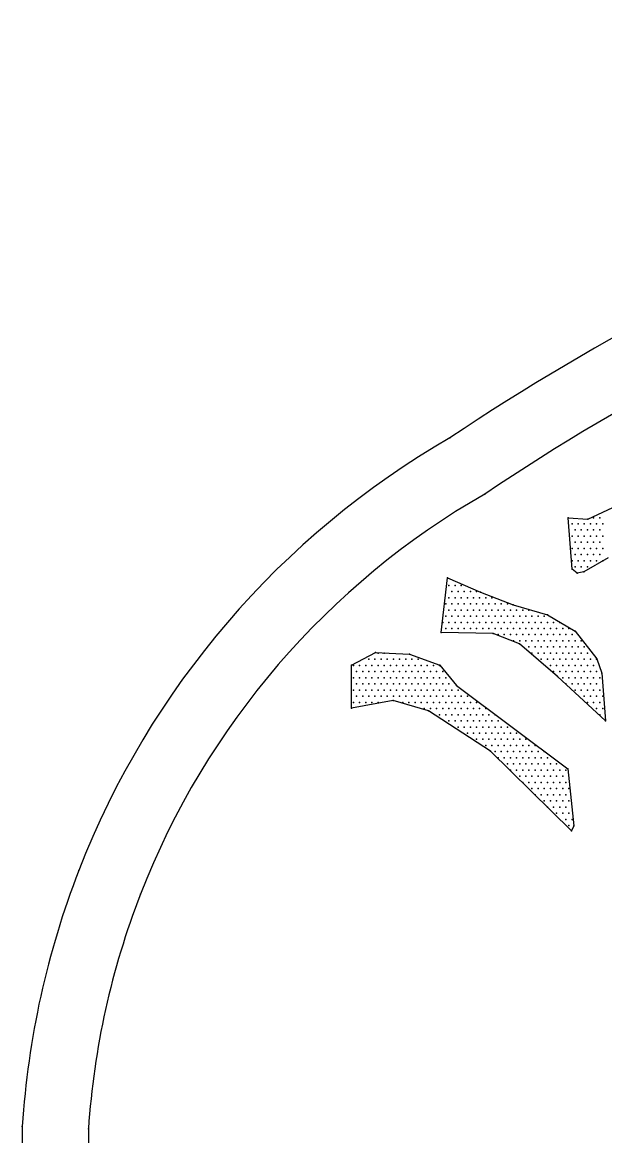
# Model space of a CAD drawing. Extents: x 180421 to 182279, y 668879 to 669787.
# Drawn here: x 180568.67 to 180578.91, y 669614.68 to 669634.25 of the extents above; entities that cross this region are included whole.
import ezdxf

# ---------------------------------------------------------------- set-up
doc = ezdxf.new("R2010")
doc.units = 0
doc.header["$LTSCALE"] = 2.5
doc.header["$MEASUREMENT"] = 0
doc.layers.get('0').update_dxf_attribs({"linetype": 'CONTINUOUS'})
doc.layers.add('KOTERET', color=1, linetype='CONTINUOUS')

# ---------------------------------------------------------------- blocks, each defined once
blk = doc.blocks.new('elipsa')
at = {"layer": 'KOTERET', "color": 1, "linetype": 'Continuous'}
for points in [[(20.368, 15.482, 0.06433), (7.627, 18.997, 0.055067), (-3.695, 19.335, 0.081051), (-17.07, 16.585, 0.05642), (-25.541, 12.204, 0.170965), (-32.054, 4.609, 0.076819), (-33.047, 0.117, 0.118306), (-31.458, -6.729, 0.129737), (-26.38, -12.498, 0.070189), (-16.442, -17.734, 0.047922), (-8.989, -19.629, 0.049022), (1.678, -20.394, 0.072792), (17.281, -17.691, 0.1248), (27.531, -12.086, 0.103709), (33.163, -4.121, 0.036886), (33.574, -2.374, 0.106536), (33.289, 2.751, 0.106243), (28.222, 10.489, 0.106919), (20.368, 15.482)], [(-8.799, -18.483, 0.049045), (1.647, -19.233, 0.072972), (16.953, -16.573, 0.125195), (26.739, -11.236, 0.103069), (32.075, -3.715, 0.035565), (32.429, -2.19, 0.105225), (32.186, 2.392, 0.105504), (27.409, 9.665, 0.107235), (19.946, 14.405, 0.064474), (7.463, 17.846, 0.055181), (-3.626, 18.179, 0.081162), (-16.653, 15.503, 0.05669), (-24.929, 11.217, 0.171614), (-30.972, 4.192, 0.076301), (-31.885, 0.075, 0.117637), (-30.418, -6.206, 0.130118), (-25.715, -11.542, 0.070334), (-16.046, -16.641, 0.047983), (-8.799, -18.483)]]:
    blk.add_lwpolyline(points, format="xyb", dxfattribs=at)
at = {"layer": 'KOTERET', "color": 2, "linetype": 'Continuous'}
for points in [[(-23.118, 10.779), (-22.327, 11.143)], [(-23.462, 10.8), (-23.118, 10.779)], [(-23.393, 9.897), (-23.462, 10.8)], [(-23.018, 10.8), (-23.018, 10.8)], [(-22.907, 10.8), (-22.907, 10.8)], [(-23.393, 10.694), (-23.393, 10.694)], [(-23.34, 10.589), (-23.34, 10.589)], [(-23.287, 10.694), (-23.287, 10.694)], [(-23.235, 10.589), (-23.235, 10.589)], [(-23.182, 10.694), (-23.182, 10.694)], [(-23.124, 10.589), (-23.124, 10.589)], [(-23.071, 10.694), (-23.071, 10.694)], [(-23.018, 10.589), (-23.018, 10.589)], [(-22.965, 10.694), (-22.965, 10.694)], [(-22.907, 10.589), (-22.907, 10.589)], [(-22.855, 10.694), (-22.855, 10.694)], [(-23.393, 10.478), (-23.393, 10.478)], [(-23.34, 10.372), (-23.34, 10.372)], [(-23.287, 10.478), (-23.287, 10.478)], [(-23.235, 10.372), (-23.235, 10.372)], [(-23.182, 10.478), (-23.182, 10.478)], [(-23.124, 10.372), (-23.124, 10.372)], [(-23.071, 10.478), (-23.071, 10.478)], [(-23.018, 10.372), (-23.018, 10.372)], [(-22.965, 10.478), (-22.965, 10.478)], [(-22.907, 10.372), (-22.907, 10.372)], [(-22.855, 10.478), (-22.855, 10.478)], [(-23.393, 10.262), (-23.393, 10.262)], [(-23.287, 10.262), (-23.287, 10.262)], [(-23.182, 10.262), (-23.182, 10.262)], [(-23.071, 10.262), (-23.071, 10.262)], [(-22.965, 10.262), (-22.965, 10.262)], [(-22.855, 10.262), (-22.855, 10.262)], [(-23.393, 10.045), (-23.393, 10.045)], [(-23.34, 10.156), (-23.34, 10.156)], [(-23.287, 10.045), (-23.287, 10.045)], [(-23.235, 10.156), (-23.235, 10.156)], [(-22.76, 10.098), (-23.187, 9.85)], [(-23.182, 10.045), (-23.182, 10.045)], [(-23.124, 10.156), (-23.124, 10.156)], [(-23.071, 10.045), (-23.071, 10.045)], [(-23.018, 10.156), (-23.018, 10.156)], [(-22.965, 10.045), (-22.965, 10.045)], [(-22.907, 10.156), (-22.907, 10.156)], [(-22.855, 10.045), (-22.855, 10.045)], [(-23.303, 9.829), (-23.393, 9.897)], [(-23.34, 9.94), (-23.34, 9.94)], [(-23.187, 9.85), (-23.303, 9.829)], [(-23.235, 9.94), (-23.235, 9.94)], [(-23.124, 9.94), (-23.124, 9.94)], [(-25.694, 8.789), (-25.583, 9.744)], [(-25.583, 9.744), (-25.003, 9.496)], [(-25.557, 9.612), (-25.557, 9.612)], [(-25.446, 9.612), (-25.446, 9.612)], [(-25.341, 9.612), (-25.341, 9.612)], [(-25.557, 9.396), (-25.557, 9.396)], [(-25.504, 9.507), (-25.504, 9.507)], [(-25.446, 9.396), (-25.446, 9.396)], [(-25.393, 9.507), (-25.393, 9.507)], [(-25.341, 9.396), (-25.341, 9.396)], [(-25.288, 9.507), (-25.288, 9.507)], [(-25.23, 9.396), (-25.23, 9.396)], [(-25.177, 9.507), (-25.177, 9.507)], [(-25.124, 9.396), (-25.124, 9.396)], [(-25.071, 9.507), (-25.071, 9.507)], [(-25.019, 9.396), (-25.019, 9.396)], [(-25.003, 9.496), (-24.427, 9.275)], [(-24.908, 9.396), (-24.908, 9.396)], [(-24.802, 9.396), (-24.802, 9.396)], [(-25.61, 9.29), (-25.61, 9.29)], [(-25.504, 9.29), (-25.504, 9.29)], [(-25.393, 9.29), (-25.393, 9.29)], [(-25.288, 9.29), (-25.288, 9.29)], [(-25.177, 9.29), (-25.177, 9.29)], [(-25.071, 9.29), (-25.071, 9.29)], [(-24.961, 9.29), (-24.961, 9.29)], [(-24.855, 9.29), (-24.855, 9.29)], [(-24.744, 9.29), (-24.744, 9.29)], [(-24.639, 9.29), (-24.639, 9.29)], [(-24.528, 9.29), (-24.528, 9.29)], [(-24.427, 9.275), (-23.826, 9.1)], [(-25.61, 9.074), (-25.61, 9.074)], [(-25.557, 9.18), (-25.557, 9.18)], [(-25.504, 9.074), (-25.504, 9.074)], [(-25.446, 9.18), (-25.446, 9.18)], [(-25.393, 9.074), (-25.393, 9.074)], [(-25.341, 9.18), (-25.341, 9.18)], [(-25.288, 9.074), (-25.288, 9.074)], [(-25.23, 9.18), (-25.23, 9.18)], [(-25.177, 9.074), (-25.177, 9.074)], [(-25.124, 9.18), (-25.124, 9.18)], [(-25.071, 9.074), (-25.071, 9.074)], [(-25.019, 9.18), (-25.019, 9.18)], [(-24.961, 9.074), (-24.961, 9.074)], [(-24.908, 9.18), (-24.908, 9.18)], [(-24.855, 9.074), (-24.855, 9.074)], [(-24.802, 9.18), (-24.802, 9.18)], [(-24.744, 9.074), (-24.744, 9.074)], [(-24.691, 9.18), (-24.691, 9.18)], [(-24.639, 9.074), (-24.639, 9.074)], [(-24.586, 9.18), (-24.586, 9.18)], [(-24.528, 9.074), (-24.528, 9.074)], [(-24.475, 9.18), (-24.475, 9.18)], [(-24.422, 9.074), (-24.422, 9.074)], [(-24.369, 9.18), (-24.369, 9.18)], [(-24.311, 9.074), (-24.311, 9.074)], [(-24.259, 9.18), (-24.259, 9.18)], [(-24.206, 9.074), (-24.206, 9.074)], [(-24.153, 9.18), (-24.153, 9.18)], [(-24.1, 9.074), (-24.1, 9.074)], [(-23.989, 9.074), (-23.989, 9.074)], [(-23.884, 9.074), (-23.884, 9.074)], [(-23.826, 9.1), (-23.34, 8.81)], [(-25.663, 8.963), (-25.663, 8.963)], [(-25.61, 8.858), (-25.61, 8.858)], [(-25.557, 8.963), (-25.557, 8.963)], [(-25.504, 8.858), (-25.504, 8.858)], [(-25.446, 8.963), (-25.446, 8.963)], [(-25.393, 8.858), (-25.393, 8.858)], [(-25.341, 8.963), (-25.341, 8.963)], [(-25.288, 8.858), (-25.288, 8.858)], [(-25.23, 8.963), (-25.23, 8.963)], [(-25.177, 8.858), (-25.177, 8.858)], [(-25.124, 8.963), (-25.124, 8.963)], [(-25.071, 8.858), (-25.071, 8.858)], [(-25.019, 8.963), (-25.019, 8.963)], [(-24.961, 8.858), (-24.961, 8.858)], [(-24.908, 8.963), (-24.908, 8.963)], [(-24.855, 8.858), (-24.855, 8.858)], [(-24.802, 8.963), (-24.802, 8.963)], [(-24.744, 8.858), (-24.744, 8.858)], [(-24.691, 8.963), (-24.691, 8.963)], [(-24.639, 8.858), (-24.639, 8.858)], [(-24.586, 8.963), (-24.586, 8.963)], [(-24.528, 8.858), (-24.528, 8.858)], [(-24.475, 8.963), (-24.475, 8.963)], [(-24.422, 8.858), (-24.422, 8.858)], [(-24.369, 8.963), (-24.369, 8.963)], [(-24.311, 8.858), (-24.311, 8.858)], [(-24.259, 8.963), (-24.259, 8.963)], [(-24.206, 8.858), (-24.206, 8.858)], [(-24.153, 8.963), (-24.153, 8.963)], [(-24.1, 8.858), (-24.1, 8.858)], [(-24.042, 8.963), (-24.042, 8.963)], [(-23.989, 8.858), (-23.989, 8.858)], [(-23.937, 8.963), (-23.937, 8.963)], [(-23.884, 8.858), (-23.884, 8.858)], [(-23.826, 8.963), (-23.826, 8.963)], [(-23.773, 8.858), (-23.773, 8.858)], [(-23.72, 8.963), (-23.72, 8.963)], [(-23.667, 8.858), (-23.667, 8.858)], [(-23.609, 8.963), (-23.609, 8.963)], [(-23.557, 8.858), (-23.557, 8.858)], [(-23.451, 8.858), (-23.451, 8.858)], [(-23.34, 8.81), (-22.96, 8.325)], [(-24.781, 8.768), (-25.694, 8.789)], [(-24.317, 8.588), (-24.781, 8.768)], [(-24.691, 8.752), (-24.691, 8.752)], [(-24.586, 8.752), (-24.586, 8.752)], [(-24.475, 8.752), (-24.475, 8.752)], [(-24.422, 8.641), (-24.422, 8.641)], [(-24.369, 8.752), (-24.369, 8.752)], [(-24.311, 8.641), (-24.311, 8.641)], [(-24.259, 8.752), (-24.259, 8.752)], [(-24.206, 8.641), (-24.206, 8.641)], [(-24.153, 8.752), (-24.153, 8.752)], [(-24.1, 8.641), (-24.1, 8.641)], [(-24.042, 8.752), (-24.042, 8.752)], [(-23.989, 8.641), (-23.989, 8.641)], [(-23.937, 8.752), (-23.937, 8.752)], [(-23.884, 8.641), (-23.884, 8.641)], [(-23.826, 8.752), (-23.826, 8.752)], [(-23.773, 8.641), (-23.773, 8.641)], [(-23.72, 8.752), (-23.72, 8.752)], [(-23.667, 8.641), (-23.667, 8.641)], [(-23.609, 8.752), (-23.609, 8.752)], [(-23.557, 8.641), (-23.557, 8.641)], [(-23.504, 8.752), (-23.504, 8.752)], [(-23.451, 8.641), (-23.451, 8.641)], [(-23.393, 8.752), (-23.393, 8.752)], [(-23.34, 8.641), (-23.34, 8.641)], [(-23.235, 8.641), (-23.235, 8.641)], [(-27.267, 8.214), (-26.845, 8.435)], [(-26.845, 8.435), (-26.248, 8.409)], [(-26.797, 8.425), (-26.797, 8.425)], [(-26.692, 8.425), (-26.692, 8.425)], [(-23.652, 8.013), (-24.317, 8.588)], [(-24.153, 8.536), (-24.153, 8.536)], [(-24.1, 8.425), (-24.1, 8.425)], [(-24.042, 8.536), (-24.042, 8.536)], [(-23.989, 8.425), (-23.989, 8.425)], [(-23.937, 8.536), (-23.937, 8.536)], [(-23.884, 8.425), (-23.884, 8.425)], [(-23.826, 8.536), (-23.826, 8.536)], [(-23.773, 8.425), (-23.773, 8.425)], [(-23.72, 8.536), (-23.72, 8.536)], [(-23.667, 8.425), (-23.667, 8.425)], [(-23.609, 8.536), (-23.609, 8.536)], [(-23.557, 8.425), (-23.557, 8.425)], [(-23.504, 8.536), (-23.504, 8.536)], [(-23.451, 8.425), (-23.451, 8.425)], [(-23.393, 8.536), (-23.393, 8.536)], [(-23.34, 8.425), (-23.34, 8.425)], [(-23.287, 8.536), (-23.287, 8.536)], [(-23.235, 8.425), (-23.235, 8.425)], [(-23.182, 8.536), (-23.182, 8.536)], [(-23.124, 8.425), (-23.124, 8.425)], [(-26.961, 8.319), (-26.961, 8.319)], [(-26.855, 8.319), (-26.855, 8.319)], [(-26.745, 8.319), (-26.745, 8.319)], [(-26.639, 8.319), (-26.639, 8.319)], [(-26.528, 8.319), (-26.528, 8.319)], [(-26.423, 8.319), (-26.423, 8.319)], [(-26.312, 8.319), (-26.312, 8.319)], [(-26.248, 8.409), (-25.715, 8.214)], [(-26.206, 8.319), (-26.206, 8.319)], [(-26.095, 8.319), (-26.095, 8.319)], [(-23.937, 8.319), (-23.937, 8.319)], [(-23.826, 8.319), (-23.826, 8.319)], [(-23.72, 8.319), (-23.72, 8.319)], [(-23.609, 8.319), (-23.609, 8.319)], [(-23.504, 8.319), (-23.504, 8.319)], [(-23.393, 8.319), (-23.393, 8.319)], [(-23.287, 8.319), (-23.287, 8.319)], [(-23.182, 8.319), (-23.182, 8.319)], [(-23.071, 8.319), (-23.071, 8.319)], [(-22.965, 8.319), (-22.965, 8.319)], [(-22.96, 8.325), (-22.87, 8.076)], [(-27.267, 7.459), (-27.267, 8.214)], [(-27.23, 8.208), (-27.23, 8.208)], [(-27.177, 8.103), (-27.177, 8.103)], [(-27.125, 8.208), (-27.125, 8.208)], [(-27.066, 8.103), (-27.066, 8.103)], [(-27.014, 8.208), (-27.014, 8.208)], [(-26.961, 8.103), (-26.961, 8.103)], [(-26.908, 8.208), (-26.908, 8.208)], [(-26.855, 8.103), (-26.855, 8.103)], [(-26.797, 8.208), (-26.797, 8.208)], [(-26.745, 8.103), (-26.745, 8.103)], [(-26.692, 8.208), (-26.692, 8.208)], [(-26.639, 8.103), (-26.639, 8.103)], [(-26.581, 8.208), (-26.581, 8.208)], [(-26.528, 8.103), (-26.528, 8.103)], [(-26.475, 8.208), (-26.475, 8.208)], [(-26.423, 8.103), (-26.423, 8.103)], [(-26.365, 8.208), (-26.365, 8.208)], [(-26.312, 8.103), (-26.312, 8.103)], [(-26.259, 8.208), (-26.259, 8.208)], [(-26.206, 8.103), (-26.206, 8.103)], [(-26.148, 8.208), (-26.148, 8.208)], [(-26.095, 8.103), (-26.095, 8.103)], [(-26.043, 8.208), (-26.043, 8.208)], [(-25.99, 8.103), (-25.99, 8.103)], [(-25.937, 8.208), (-25.937, 8.208)], [(-25.879, 8.103), (-25.879, 8.103)], [(-25.826, 8.208), (-25.826, 8.208)], [(-25.773, 8.103), (-25.773, 8.103)], [(-25.721, 8.208), (-25.721, 8.208)], [(-25.715, 8.214), (-25.425, 7.855)], [(-25.663, 8.103), (-25.663, 8.103)], [(-23.773, 8.208), (-23.773, 8.208)], [(-23.72, 8.103), (-23.72, 8.103)], [(-23.667, 8.208), (-23.667, 8.208)], [(-23.609, 8.103), (-23.609, 8.103)], [(-23.557, 8.208), (-23.557, 8.208)], [(-23.504, 8.103), (-23.504, 8.103)], [(-23.451, 8.208), (-23.451, 8.208)], [(-23.393, 8.103), (-23.393, 8.103)], [(-23.34, 8.208), (-23.34, 8.208)], [(-23.287, 8.103), (-23.287, 8.103)], [(-23.235, 8.208), (-23.235, 8.208)], [(-23.182, 8.103), (-23.182, 8.103)], [(-23.124, 8.208), (-23.124, 8.208)], [(-23.071, 8.103), (-23.071, 8.103)], [(-23.018, 8.208), (-23.018, 8.208)], [(-22.965, 8.103), (-22.965, 8.103)], [(-22.87, 8.076), (-22.807, 7.237)], [(-27.23, 7.992), (-27.23, 7.992)], [(-27.177, 7.886), (-27.177, 7.886)], [(-27.125, 7.992), (-27.125, 7.992)], [(-27.066, 7.886), (-27.066, 7.886)], [(-27.014, 7.992), (-27.014, 7.992)], [(-26.961, 7.886), (-26.961, 7.886)], [(-26.908, 7.992), (-26.908, 7.992)], [(-26.855, 7.886), (-26.855, 7.886)], [(-26.797, 7.992), (-26.797, 7.992)], [(-26.745, 7.886), (-26.745, 7.886)], [(-26.692, 7.992), (-26.692, 7.992)], [(-26.639, 7.886), (-26.639, 7.886)], [(-26.581, 7.992), (-26.581, 7.992)], [(-26.528, 7.886), (-26.528, 7.886)], [(-26.475, 7.992), (-26.475, 7.992)], [(-26.423, 7.886), (-26.423, 7.886)], [(-26.365, 7.992), (-26.365, 7.992)], [(-26.312, 7.886), (-26.312, 7.886)], [(-26.259, 7.992), (-26.259, 7.992)], [(-26.206, 7.886), (-26.206, 7.886)], [(-26.148, 7.992), (-26.148, 7.992)], [(-26.095, 7.886), (-26.095, 7.886)], [(-26.043, 7.992), (-26.043, 7.992)], [(-25.99, 7.886), (-25.99, 7.886)], [(-25.937, 7.992), (-25.937, 7.992)], [(-25.879, 7.886), (-25.879, 7.886)], [(-25.826, 7.992), (-25.826, 7.992)], [(-25.773, 7.886), (-25.773, 7.886)], [(-25.721, 7.992), (-25.721, 7.992)], [(-25.663, 7.886), (-25.663, 7.886)], [(-25.61, 7.992), (-25.61, 7.992)], [(-25.557, 7.886), (-25.557, 7.886)], [(-25.425, 7.855), (-23.472, 6.393)], [(-22.807, 7.237), (-23.652, 8.013)], [(-23.557, 7.992), (-23.557, 7.992)], [(-23.504, 7.886), (-23.504, 7.886)], [(-23.451, 7.992), (-23.451, 7.992)], [(-23.393, 7.886), (-23.393, 7.886)], [(-23.34, 7.992), (-23.34, 7.992)], [(-23.287, 7.886), (-23.287, 7.886)], [(-23.235, 7.992), (-23.235, 7.992)], [(-23.182, 7.886), (-23.182, 7.886)], [(-23.124, 7.992), (-23.124, 7.992)], [(-23.071, 7.886), (-23.071, 7.886)], [(-23.018, 7.992), (-23.018, 7.992)], [(-22.965, 7.886), (-22.965, 7.886)], [(-22.907, 7.992), (-22.907, 7.992)], [(-27.23, 7.776), (-27.23, 7.776)], [(-27.177, 7.67), (-27.177, 7.67)], [(-27.125, 7.776), (-27.125, 7.776)], [(-27.066, 7.67), (-27.066, 7.67)], [(-27.014, 7.776), (-27.014, 7.776)], [(-26.961, 7.67), (-26.961, 7.67)], [(-26.908, 7.776), (-26.908, 7.776)], [(-26.855, 7.67), (-26.855, 7.67)], [(-26.797, 7.776), (-26.797, 7.776)], [(-26.745, 7.67), (-26.745, 7.67)], [(-26.692, 7.776), (-26.692, 7.776)], [(-26.639, 7.67), (-26.639, 7.67)], [(-26.581, 7.776), (-26.581, 7.776)], [(-26.528, 7.67), (-26.528, 7.67)], [(-26.475, 7.776), (-26.475, 7.776)], [(-26.423, 7.67), (-26.423, 7.67)], [(-26.365, 7.776), (-26.365, 7.776)], [(-26.312, 7.67), (-26.312, 7.67)], [(-26.259, 7.776), (-26.259, 7.776)], [(-26.206, 7.67), (-26.206, 7.67)], [(-26.148, 7.776), (-26.148, 7.776)], [(-26.095, 7.67), (-26.095, 7.67)], [(-26.043, 7.776), (-26.043, 7.776)], [(-25.99, 7.67), (-25.99, 7.67)], [(-25.937, 7.776), (-25.937, 7.776)], [(-25.879, 7.67), (-25.879, 7.67)], [(-25.826, 7.776), (-25.826, 7.776)], [(-25.773, 7.67), (-25.773, 7.67)], [(-25.721, 7.776), (-25.721, 7.776)], [(-25.663, 7.67), (-25.663, 7.67)], [(-25.61, 7.776), (-25.61, 7.776)], [(-25.557, 7.67), (-25.557, 7.67)], [(-25.504, 7.776), (-25.504, 7.776)], [(-25.446, 7.67), (-25.446, 7.67)], [(-25.393, 7.776), (-25.393, 7.776)], [(-25.341, 7.67), (-25.341, 7.67)], [(-25.23, 7.67), (-25.23, 7.67)], [(-23.34, 7.776), (-23.34, 7.776)], [(-23.235, 7.776), (-23.235, 7.776)], [(-23.182, 7.67), (-23.182, 7.67)], [(-23.124, 7.776), (-23.124, 7.776)], [(-23.071, 7.67), (-23.071, 7.67)], [(-23.018, 7.776), (-23.018, 7.776)], [(-22.965, 7.67), (-22.965, 7.67)], [(-22.907, 7.776), (-22.907, 7.776)], [(-22.855, 7.67), (-22.855, 7.67)], [(-26.533, 7.591), (-27.267, 7.459)], [(-27.23, 7.559), (-27.23, 7.559)], [(-27.125, 7.559), (-27.125, 7.559)], [(-27.014, 7.559), (-27.014, 7.559)], [(-26.908, 7.559), (-26.908, 7.559)], [(-26.797, 7.559), (-26.797, 7.559)], [(-25.916, 7.411), (-26.533, 7.591)], [(-26.365, 7.559), (-26.365, 7.559)], [(-26.259, 7.559), (-26.259, 7.559)], [(-26.148, 7.559), (-26.148, 7.559)], [(-26.043, 7.559), (-26.043, 7.559)], [(-25.99, 7.454), (-25.99, 7.454)], [(-25.937, 7.559), (-25.937, 7.559)], [(-25.879, 7.454), (-25.879, 7.454)], [(-25.826, 7.559), (-25.826, 7.559)], [(-25.773, 7.454), (-25.773, 7.454)], [(-25.721, 7.559), (-25.721, 7.559)], [(-25.663, 7.454), (-25.663, 7.454)], [(-25.61, 7.559), (-25.61, 7.559)], [(-25.557, 7.454), (-25.557, 7.454)], [(-25.504, 7.559), (-25.504, 7.559)], [(-25.446, 7.454), (-25.446, 7.454)], [(-25.393, 7.559), (-25.393, 7.559)], [(-25.341, 7.454), (-25.341, 7.454)], [(-25.288, 7.559), (-25.288, 7.559)], [(-25.23, 7.454), (-25.23, 7.454)], [(-25.177, 7.559), (-25.177, 7.559)], [(-25.124, 7.454), (-25.124, 7.454)], [(-25.071, 7.559), (-25.071, 7.559)], [(-25.019, 7.454), (-25.019, 7.454)], [(-24.908, 7.454), (-24.908, 7.454)], [(-23.124, 7.559), (-23.124, 7.559)], [(-23.018, 7.559), (-23.018, 7.559)], [(-22.965, 7.454), (-22.965, 7.454)], [(-22.907, 7.559), (-22.907, 7.559)], [(-22.855, 7.454), (-22.855, 7.454)], [(-24.829, 6.704), (-25.916, 7.411)], [(-25.721, 7.343), (-25.721, 7.343)], [(-25.61, 7.343), (-25.61, 7.343)], [(-25.504, 7.343), (-25.504, 7.343)], [(-25.393, 7.343), (-25.393, 7.343)], [(-25.288, 7.343), (-25.288, 7.343)], [(-25.177, 7.343), (-25.177, 7.343)], [(-25.071, 7.343), (-25.071, 7.343)], [(-24.961, 7.343), (-24.961, 7.343)], [(-24.855, 7.343), (-24.855, 7.343)], [(-24.744, 7.343), (-24.744, 7.343)], [(-22.907, 7.343), (-22.907, 7.343)], [(-25.557, 7.237), (-25.557, 7.237)], [(-25.446, 7.237), (-25.446, 7.237)], [(-25.393, 7.126), (-25.393, 7.126)], [(-25.341, 7.237), (-25.341, 7.237)], [(-25.288, 7.126), (-25.288, 7.126)], [(-25.23, 7.237), (-25.23, 7.237)], [(-25.177, 7.126), (-25.177, 7.126)], [(-25.124, 7.237), (-25.124, 7.237)], [(-25.071, 7.126), (-25.071, 7.126)], [(-25.019, 7.237), (-25.019, 7.237)], [(-24.961, 7.126), (-24.961, 7.126)], [(-24.908, 7.237), (-24.908, 7.237)], [(-24.855, 7.126), (-24.855, 7.126)], [(-24.802, 7.237), (-24.802, 7.237)], [(-24.744, 7.126), (-24.744, 7.126)], [(-24.691, 7.237), (-24.691, 7.237)], [(-24.639, 7.126), (-24.639, 7.126)], [(-24.528, 7.126), (-24.528, 7.126)], [(-25.23, 7.021), (-25.23, 7.021)], [(-25.124, 7.021), (-25.124, 7.021)], [(-25.071, 6.915), (-25.071, 6.915)], [(-25.019, 7.021), (-25.019, 7.021)], [(-24.961, 6.915), (-24.961, 6.915)], [(-24.908, 7.021), (-24.908, 7.021)], [(-24.855, 6.915), (-24.855, 6.915)], [(-24.802, 7.021), (-24.802, 7.021)], [(-24.744, 6.915), (-24.744, 6.915)], [(-24.691, 7.021), (-24.691, 7.021)], [(-24.639, 6.915), (-24.639, 6.915)], [(-24.586, 7.021), (-24.586, 7.021)], [(-24.528, 6.915), (-24.528, 6.915)], [(-24.475, 7.021), (-24.475, 7.021)], [(-24.422, 6.915), (-24.422, 6.915)], [(-24.369, 7.021), (-24.369, 7.021)], [(-24.311, 6.915), (-24.311, 6.915)], [(-24.206, 6.915), (-24.206, 6.915)], [(-24.908, 6.804), (-24.908, 6.804)], [(-24.802, 6.804), (-24.802, 6.804)], [(-24.691, 6.804), (-24.691, 6.804)], [(-24.586, 6.804), (-24.586, 6.804)], [(-24.475, 6.804), (-24.475, 6.804)], [(-24.369, 6.804), (-24.369, 6.804)], [(-24.259, 6.804), (-24.259, 6.804)], [(-24.153, 6.804), (-24.153, 6.804)], [(-24.042, 6.804), (-24.042, 6.804)]]:
    blk.add_lwpolyline(points, dxfattribs=at)
at = {"layer": 'KOTERET', "color": 1}
for p in [(-25.541, 12.204), (-24.929, 11.217), (-23.462, 10.8), (-23.462, 10.8), (-23.118, 10.779), (-23.118, 10.779), (-23.018, 10.8), (-23.018, 10.8), (-22.907, 10.8), (-22.907, 10.8), (-23.393, 10.694), (-23.393, 10.694), (-23.34, 10.589), (-23.34, 10.589), (-23.287, 10.694), (-23.287, 10.694), (-23.235, 10.589), (-23.235, 10.589), (-23.182, 10.694), (-23.182, 10.694), (-23.124, 10.589), (-23.124, 10.589), (-23.071, 10.694), (-23.071, 10.694), (-23.018, 10.589), (-23.018, 10.589), (-22.965, 10.694), (-22.965, 10.694), (-22.907, 10.589), (-22.907, 10.589), (-22.855, 10.694), (-22.855, 10.694), (-23.393, 10.478), (-23.393, 10.478), (-23.34, 10.372), (-23.34, 10.372), (-23.287, 10.478), (-23.287, 10.478), (-23.235, 10.372), (-23.235, 10.372), (-23.182, 10.478), (-23.182, 10.478), (-23.124, 10.372), (-23.124, 10.372), (-23.071, 10.478), (-23.071, 10.478), (-23.018, 10.372), (-23.018, 10.372), (-22.965, 10.478), (-22.965, 10.478), (-22.907, 10.372), (-22.907, 10.372), (-22.855, 10.478), (-22.855, 10.478), (-23.393, 10.262), (-23.393, 10.262), (-23.287, 10.262), (-23.287, 10.262), (-23.182, 10.262), (-23.182, 10.262), (-23.071, 10.262), (-23.071, 10.262), (-22.965, 10.262), (-22.965, 10.262), (-22.855, 10.262), (-22.855, 10.262), (-23.393, 10.045), (-23.393, 10.045), (-23.34, 10.156), (-23.34, 10.156), (-23.287, 10.045), (-23.287, 10.045), (-23.235, 10.156), (-23.235, 10.156), (-23.182, 10.045), (-23.182, 10.045), (-23.124, 10.156), (-23.124, 10.156), (-23.071, 10.045), (-23.071, 10.045), (-23.018, 10.156), (-23.018, 10.156), (-22.965, 10.045), (-22.965, 10.045), (-22.907, 10.156), (-22.907, 10.156), (-22.855, 10.045), (-22.855, 10.045), (-23.393, 9.897), (-23.393, 9.897), (-23.34, 9.94), (-23.34, 9.94), (-23.303, 9.829), (-23.303, 9.829), (-23.235, 9.94), (-23.235, 9.94), (-23.187, 9.85), (-23.187, 9.85), (-23.124, 9.94), (-23.124, 9.94), (-25.583, 9.744), (-25.583, 9.744), (-25.557, 9.612), (-25.557, 9.612), (-25.446, 9.612), (-25.446, 9.612), (-25.341, 9.612), (-25.341, 9.612), (-25.557, 9.396), (-25.557, 9.396), (-25.504, 9.507), (-25.504, 9.507), (-25.446, 9.396), (-25.446, 9.396), (-25.393, 9.507), (-25.393, 9.507), (-25.341, 9.396), (-25.341, 9.396), (-25.288, 9.507), (-25.288, 9.507), (-25.23, 9.396), (-25.23, 9.396), (-25.177, 9.507), (-25.177, 9.507), (-25.124, 9.396), (-25.124, 9.396), (-25.071, 9.507), (-25.071, 9.507), (-25.019, 9.396), (-25.019, 9.396), (-25.003, 9.496), (-25.003, 9.496), (-24.908, 9.396), (-24.908, 9.396), (-24.802, 9.396), (-24.802, 9.396), (-25.61, 9.29), (-25.61, 9.29), (-25.504, 9.29), (-25.504, 9.29), (-25.393, 9.29), (-25.393, 9.29), (-25.288, 9.29), (-25.288, 9.29), (-25.177, 9.29), (-25.177, 9.29), (-25.071, 9.29), (-25.071, 9.29), (-24.961, 9.29), (-24.961, 9.29), (-24.855, 9.29), (-24.855, 9.29), (-24.744, 9.29), (-24.744, 9.29), (-24.639, 9.29), (-24.639, 9.29), (-24.528, 9.29), (-24.528, 9.29), (-24.427, 9.275), (-24.427, 9.275), (-25.61, 9.074), (-25.61, 9.074), (-25.557, 9.18), (-25.557, 9.18), (-25.504, 9.074), (-25.504, 9.074), (-25.446, 9.18), (-25.446, 9.18), (-25.393, 9.074), (-25.393, 9.074), (-25.341, 9.18), (-25.341, 9.18), (-25.288, 9.074), (-25.288, 9.074), (-25.23, 9.18), (-25.23, 9.18), (-25.177, 9.074), (-25.177, 9.074), (-25.124, 9.18), (-25.124, 9.18), (-25.071, 9.074), (-25.071, 9.074), (-25.019, 9.18), (-25.019, 9.18), (-24.961, 9.074), (-24.961, 9.074), (-24.908, 9.18), (-24.908, 9.18), (-24.855, 9.074), (-24.855, 9.074), (-24.802, 9.18), (-24.802, 9.18), (-24.744, 9.074), (-24.744, 9.074), (-24.691, 9.18), (-24.691, 9.18), (-24.639, 9.074), (-24.639, 9.074), (-24.586, 9.18), (-24.586, 9.18), (-24.528, 9.074), (-24.528, 9.074), (-24.475, 9.18), (-24.475, 9.18), (-24.422, 9.074), (-24.422, 9.074), (-24.369, 9.18), (-24.369, 9.18), (-24.311, 9.074), (-24.311, 9.074), (-24.259, 9.18), (-24.259, 9.18), (-24.206, 9.074), (-24.206, 9.074), (-24.153, 9.18), (-24.153, 9.18), (-24.1, 9.074), (-24.1, 9.074), (-23.989, 9.074), (-23.989, 9.074), (-23.884, 9.074), (-23.884, 9.074), (-23.826, 9.1), (-23.826, 9.1), (-25.663, 8.963), (-25.663, 8.963), (-25.61, 8.858), (-25.61, 8.858), (-25.557, 8.963), (-25.557, 8.963), (-25.504, 8.858), (-25.504, 8.858), (-25.446, 8.963), (-25.446, 8.963), (-25.393, 8.858), (-25.393, 8.858), (-25.341, 8.963), (-25.341, 8.963), (-25.288, 8.858), (-25.288, 8.858), (-25.23, 8.963), (-25.23, 8.963), (-25.177, 8.858), (-25.177, 8.858), (-25.124, 8.963), (-25.124, 8.963), (-25.071, 8.858), (-25.071, 8.858), (-25.019, 8.963), (-25.019, 8.963), (-24.961, 8.858), (-24.961, 8.858), (-24.908, 8.963), (-24.908, 8.963), (-24.855, 8.858), (-24.855, 8.858), (-24.802, 8.963), (-24.802, 8.963), (-24.744, 8.858), (-24.744, 8.858), (-24.691, 8.963), (-24.691, 8.963), (-24.639, 8.858), (-24.639, 8.858), (-24.586, 8.963), (-24.586, 8.963), (-24.528, 8.858), (-24.528, 8.858), (-24.475, 8.963), (-24.475, 8.963), (-24.422, 8.858), (-24.422, 8.858), (-24.369, 8.963), (-24.369, 8.963), (-24.311, 8.858), (-24.311, 8.858), (-24.259, 8.963), (-24.259, 8.963), (-24.206, 8.858), (-24.206, 8.858), (-24.153, 8.963), (-24.153, 8.963), (-24.1, 8.858), (-24.1, 8.858), (-24.042, 8.963), (-24.042, 8.963), (-23.989, 8.858), (-23.989, 8.858), (-23.937, 8.963), (-23.937, 8.963), (-23.884, 8.858), (-23.884, 8.858), (-23.826, 8.963), (-23.826, 8.963), (-23.773, 8.858), (-23.773, 8.858), (-23.72, 8.963), (-23.72, 8.963), (-23.667, 8.858), (-23.667, 8.858), (-23.609, 8.963), (-23.609, 8.963), (-23.557, 8.858), (-23.557, 8.858), (-23.451, 8.858), (-23.451, 8.858), (-23.34, 8.81), (-23.34, 8.81), (-25.694, 8.789), (-25.694, 8.789), (-24.781, 8.768), (-24.781, 8.768), (-24.691, 8.752), (-24.691, 8.752), (-24.586, 8.752), (-24.586, 8.752), (-24.475, 8.752), (-24.475, 8.752), (-24.422, 8.641), (-24.422, 8.641), (-24.369, 8.752), (-24.369, 8.752), (-24.311, 8.641), (-24.311, 8.641), (-24.259, 8.752), (-24.259, 8.752), (-24.206, 8.641), (-24.206, 8.641), (-24.153, 8.752), (-24.153, 8.752), (-24.1, 8.641), (-24.1, 8.641), (-24.042, 8.752), (-24.042, 8.752), (-23.989, 8.641), (-23.989, 8.641), (-23.937, 8.752), (-23.937, 8.752), (-23.884, 8.641), (-23.884, 8.641), (-23.826, 8.752), (-23.826, 8.752), (-23.773, 8.641), (-23.773, 8.641), (-23.72, 8.752), (-23.72, 8.752), (-23.667, 8.641), (-23.667, 8.641), (-23.609, 8.752), (-23.609, 8.752), (-23.557, 8.641), (-23.557, 8.641), (-23.504, 8.752), (-23.504, 8.752), (-23.451, 8.641), (-23.451, 8.641), (-23.393, 8.752), (-23.393, 8.752), (-23.34, 8.641), (-23.34, 8.641), (-23.235, 8.641), (-23.235, 8.641), (-26.845, 8.435), (-26.845, 8.435), (-26.797, 8.425), (-26.797, 8.425), (-26.692, 8.425), (-26.692, 8.425), (-24.317, 8.588), (-24.317, 8.588), (-24.153, 8.536), (-24.153, 8.536), (-24.1, 8.425), (-24.1, 8.425), (-24.042, 8.536), (-24.042, 8.536), (-23.989, 8.425), (-23.989, 8.425), (-23.937, 8.536), (-23.937, 8.536), (-23.884, 8.425), (-23.884, 8.425), (-23.826, 8.536), (-23.826, 8.536), (-23.773, 8.425), (-23.773, 8.425), (-23.72, 8.536), (-23.72, 8.536), (-23.667, 8.425), (-23.667, 8.425), (-23.609, 8.536), (-23.609, 8.536), (-23.557, 8.425), (-23.557, 8.425), (-23.504, 8.536), (-23.504, 8.536), (-23.451, 8.425), (-23.451, 8.425), (-23.393, 8.536), (-23.393, 8.536), (-23.34, 8.425), (-23.34, 8.425), (-23.287, 8.536), (-23.287, 8.536), (-23.235, 8.425), (-23.235, 8.425), (-23.182, 8.536), (-23.182, 8.536), (-23.124, 8.425), (-23.124, 8.425), (-26.961, 8.319), (-26.961, 8.319), (-26.855, 8.319), (-26.855, 8.319), (-26.745, 8.319), (-26.745, 8.319), (-26.639, 8.319), (-26.639, 8.319), (-26.528, 8.319), (-26.528, 8.319), (-26.423, 8.319), (-26.423, 8.319), (-26.312, 8.319), (-26.312, 8.319), (-26.248, 8.409), (-26.248, 8.409), (-26.206, 8.319), (-26.206, 8.319), (-26.095, 8.319), (-26.095, 8.319), (-23.937, 8.319), (-23.937, 8.319), (-23.826, 8.319), (-23.826, 8.319), (-23.72, 8.319), (-23.72, 8.319), (-23.609, 8.319), (-23.609, 8.319), (-23.504, 8.319), (-23.504, 8.319), (-23.393, 8.319), (-23.393, 8.319), (-23.287, 8.319), (-23.287, 8.319), (-23.182, 8.319), (-23.182, 8.319), (-23.071, 8.319), (-23.071, 8.319), (-22.965, 8.319), (-22.965, 8.319), (-22.96, 8.325), (-22.96, 8.325), (-27.267, 8.214), (-27.267, 8.214), (-27.23, 8.208), (-27.23, 8.208), (-27.177, 8.103), (-27.177, 8.103), (-27.125, 8.208), (-27.125, 8.208), (-27.066, 8.103), (-27.066, 8.103), (-27.014, 8.208), (-27.014, 8.208), (-26.961, 8.103), (-26.961, 8.103), (-26.908, 8.208), (-26.908, 8.208), (-26.855, 8.103), (-26.855, 8.103), (-26.797, 8.208), (-26.797, 8.208), (-26.745, 8.103), (-26.745, 8.103), (-26.692, 8.208), (-26.692, 8.208), (-26.639, 8.103), (-26.639, 8.103), (-26.581, 8.208), (-26.581, 8.208), (-26.528, 8.103), (-26.528, 8.103), (-26.475, 8.208), (-26.475, 8.208), (-26.423, 8.103), (-26.423, 8.103), (-26.365, 8.208), (-26.365, 8.208), (-26.312, 8.103), (-26.312, 8.103), (-26.259, 8.208), (-26.259, 8.208), (-26.206, 8.103), (-26.206, 8.103), (-26.148, 8.208), (-26.148, 8.208), (-26.095, 8.103), (-26.095, 8.103), (-26.043, 8.208), (-26.043, 8.208), (-25.99, 8.103), (-25.99, 8.103), (-25.937, 8.208), (-25.937, 8.208), (-25.879, 8.103), (-25.879, 8.103), (-25.826, 8.208), (-25.826, 8.208), (-25.773, 8.103), (-25.773, 8.103), (-25.721, 8.208), (-25.721, 8.208), (-25.715, 8.214), (-25.715, 8.214), (-25.663, 8.103), (-25.663, 8.103), (-23.773, 8.208), (-23.773, 8.208), (-23.72, 8.103), (-23.72, 8.103), (-23.667, 8.208), (-23.667, 8.208), (-23.609, 8.103), (-23.609, 8.103), (-23.557, 8.208), (-23.557, 8.208), (-23.504, 8.103), (-23.504, 8.103), (-23.451, 8.208), (-23.451, 8.208), (-23.393, 8.103), (-23.393, 8.103), (-23.34, 8.208), (-23.34, 8.208), (-23.287, 8.103), (-23.287, 8.103), (-23.235, 8.208), (-23.235, 8.208), (-23.182, 8.103), (-23.182, 8.103), (-23.124, 8.208), (-23.124, 8.208), (-23.071, 8.103), (-23.071, 8.103), (-23.018, 8.208), (-23.018, 8.208), (-22.965, 8.103), (-22.965, 8.103), (-22.87, 8.076), (-22.87, 8.076), (-27.23, 7.992), (-27.23, 7.992), (-27.177, 7.886), (-27.177, 7.886), (-27.125, 7.992), (-27.125, 7.992), (-27.066, 7.886), (-27.066, 7.886), (-27.014, 7.992), (-27.014, 7.992), (-26.961, 7.886), (-26.961, 7.886), (-26.908, 7.992), (-26.908, 7.992), (-26.855, 7.886), (-26.855, 7.886), (-26.797, 7.992), (-26.797, 7.992), (-26.745, 7.886), (-26.745, 7.886), (-26.692, 7.992), (-26.692, 7.992), (-26.639, 7.886), (-26.639, 7.886), (-26.581, 7.992), (-26.581, 7.992), (-26.528, 7.886), (-26.528, 7.886), (-26.475, 7.992), (-26.475, 7.992), (-26.423, 7.886), (-26.423, 7.886), (-26.365, 7.992), (-26.365, 7.992), (-26.312, 7.886), (-26.312, 7.886), (-26.259, 7.992), (-26.259, 7.992), (-26.206, 7.886), (-26.206, 7.886), (-26.148, 7.992), (-26.148, 7.992), (-26.095, 7.886), (-26.095, 7.886), (-26.043, 7.992), (-26.043, 7.992), (-25.99, 7.886), (-25.99, 7.886), (-25.937, 7.992), (-25.937, 7.992), (-25.879, 7.886), (-25.879, 7.886), (-25.826, 7.992), (-25.826, 7.992), (-25.773, 7.886), (-25.773, 7.886), (-25.721, 7.992), (-25.721, 7.992), (-25.663, 7.886), (-25.663, 7.886), (-25.61, 7.992), (-25.61, 7.992), (-25.557, 7.886), (-25.557, 7.886), (-25.425, 7.855), (-25.425, 7.855), (-23.652, 8.013), (-23.652, 8.013), (-23.557, 7.992), (-23.557, 7.992), (-23.504, 7.886), (-23.504, 7.886), (-23.451, 7.992), (-23.451, 7.992), (-23.393, 7.886), (-23.393, 7.886), (-23.34, 7.992), (-23.34, 7.992), (-23.287, 7.886), (-23.287, 7.886), (-23.235, 7.992), (-23.235, 7.992), (-23.182, 7.886), (-23.182, 7.886), (-23.124, 7.992), (-23.124, 7.992), (-23.071, 7.886), (-23.071, 7.886), (-23.018, 7.992), (-23.018, 7.992), (-22.965, 7.886), (-22.965, 7.886), (-22.907, 7.992), (-22.907, 7.992), (-27.23, 7.776), (-27.23, 7.776), (-27.177, 7.67), (-27.177, 7.67), (-27.125, 7.776), (-27.125, 7.776), (-27.066, 7.67), (-27.066, 7.67), (-27.014, 7.776), (-27.014, 7.776), (-26.961, 7.67), (-26.961, 7.67), (-26.908, 7.776), (-26.908, 7.776), (-26.855, 7.67), (-26.855, 7.67), (-26.797, 7.776), (-26.797, 7.776), (-26.745, 7.67), (-26.745, 7.67), (-26.692, 7.776), (-26.692, 7.776), (-26.639, 7.67), (-26.639, 7.67), (-26.581, 7.776), (-26.581, 7.776), (-26.528, 7.67), (-26.528, 7.67), (-26.475, 7.776), (-26.475, 7.776), (-26.423, 7.67), (-26.423, 7.67), (-26.365, 7.776), (-26.365, 7.776), (-26.312, 7.67), (-26.312, 7.67), (-26.259, 7.776), (-26.259, 7.776), (-26.206, 7.67), (-26.206, 7.67), (-26.148, 7.776), (-26.148, 7.776), (-26.095, 7.67), (-26.095, 7.67), (-26.043, 7.776), (-26.043, 7.776), (-25.99, 7.67), (-25.99, 7.67), (-25.937, 7.776), (-25.937, 7.776), (-25.879, 7.67), (-25.879, 7.67), (-25.826, 7.776), (-25.826, 7.776), (-25.773, 7.67), (-25.773, 7.67), (-25.721, 7.776), (-25.721, 7.776), (-25.663, 7.67), (-25.663, 7.67), (-25.61, 7.776), (-25.61, 7.776), (-25.557, 7.67), (-25.557, 7.67), (-25.504, 7.776), (-25.504, 7.776), (-25.446, 7.67), (-25.446, 7.67), (-25.393, 7.776), (-25.393, 7.776), (-25.341, 7.67), (-25.341, 7.67), (-25.23, 7.67), (-25.23, 7.67), (-23.34, 7.776), (-23.34, 7.776), (-23.235, 7.776), (-23.235, 7.776), (-23.182, 7.67), (-23.182, 7.67), (-23.124, 7.776), (-23.124, 7.776), (-23.071, 7.67), (-23.071, 7.67), (-23.018, 7.776), (-23.018, 7.776), (-22.965, 7.67), (-22.965, 7.67), (-22.907, 7.776), (-22.907, 7.776), (-22.855, 7.67), (-22.855, 7.67), (-27.267, 7.459), (-27.267, 7.459), (-27.23, 7.559), (-27.23, 7.559), (-27.125, 7.559), (-27.125, 7.559), (-27.014, 7.559), (-27.014, 7.559), (-26.908, 7.559), (-26.908, 7.559), (-26.797, 7.559), (-26.797, 7.559), (-26.533, 7.591), (-26.533, 7.591), (-26.365, 7.559), (-26.365, 7.559), (-26.259, 7.559), (-26.259, 7.559), (-26.148, 7.559), (-26.148, 7.559), (-26.043, 7.559), (-26.043, 7.559), (-25.99, 7.454), (-25.99, 7.454), (-25.937, 7.559), (-25.937, 7.559), (-25.879, 7.454), (-25.879, 7.454), (-25.826, 7.559), (-25.826, 7.559), (-25.773, 7.454), (-25.773, 7.454), (-25.721, 7.559), (-25.721, 7.559), (-25.663, 7.454), (-25.663, 7.454), (-25.61, 7.559), (-25.61, 7.559), (-25.557, 7.454), (-25.557, 7.454), (-25.504, 7.559), (-25.504, 7.559), (-25.446, 7.454), (-25.446, 7.454), (-25.393, 7.559), (-25.393, 7.559), (-25.341, 7.454), (-25.341, 7.454), (-25.288, 7.559), (-25.288, 7.559), (-25.23, 7.454), (-25.23, 7.454), (-25.177, 7.559), (-25.177, 7.559), (-25.124, 7.454), (-25.124, 7.454), (-25.071, 7.559), (-25.071, 7.559), (-25.019, 7.454), (-25.019, 7.454), (-24.908, 7.454), (-24.908, 7.454), (-23.124, 7.559), (-23.124, 7.559), (-23.018, 7.559), (-23.018, 7.559), (-22.965, 7.454), (-22.965, 7.454), (-22.907, 7.559), (-22.907, 7.559), (-22.855, 7.454), (-22.855, 7.454), (-25.916, 7.411), (-25.916, 7.411), (-25.721, 7.343), (-25.721, 7.343), (-25.61, 7.343), (-25.61, 7.343), (-25.504, 7.343), (-25.504, 7.343), (-25.393, 7.343), (-25.393, 7.343), (-25.288, 7.343), (-25.288, 7.343), (-25.177, 7.343), (-25.177, 7.343), (-25.071, 7.343), (-25.071, 7.343), (-24.961, 7.343), (-24.961, 7.343), (-24.855, 7.343), (-24.855, 7.343), (-24.744, 7.343), (-24.744, 7.343), (-22.907, 7.343), (-22.907, 7.343), (-25.557, 7.237), (-25.557, 7.237), (-25.446, 7.237), (-25.446, 7.237), (-25.393, 7.126), (-25.393, 7.126), (-25.341, 7.237), (-25.341, 7.237), (-25.288, 7.126), (-25.288, 7.126), (-25.23, 7.237), (-25.23, 7.237), (-25.177, 7.126), (-25.177, 7.126), (-25.124, 7.237), (-25.124, 7.237), (-25.071, 7.126), (-25.071, 7.126), (-25.019, 7.237), (-25.019, 7.237), (-24.961, 7.126), (-24.961, 7.126), (-24.908, 7.237), (-24.908, 7.237), (-24.855, 7.126), (-24.855, 7.126), (-24.802, 7.237), (-24.802, 7.237), (-24.744, 7.126), (-24.744, 7.126), (-24.691, 7.237), (-24.691, 7.237), (-24.639, 7.126), (-24.639, 7.126), (-24.528, 7.126), (-24.528, 7.126), (-22.807, 7.237), (-22.807, 7.237), (-25.23, 7.021), (-25.23, 7.021), (-25.124, 7.021), (-25.124, 7.021), (-25.071, 6.915), (-25.071, 6.915), (-25.019, 7.021), (-25.019, 7.021), (-24.961, 6.915), (-24.961, 6.915), (-24.908, 7.021), (-24.908, 7.021), (-24.855, 6.915), (-24.855, 6.915), (-24.802, 7.021), (-24.802, 7.021), (-24.744, 6.915), (-24.744, 6.915), (-24.691, 7.021), (-24.691, 7.021), (-24.639, 6.915), (-24.639, 6.915), (-24.586, 7.021), (-24.586, 7.021), (-24.528, 6.915), (-24.528, 6.915), (-24.475, 7.021), (-24.475, 7.021), (-24.422, 6.915), (-24.422, 6.915), (-24.369, 7.021), (-24.369, 7.021), (-24.311, 6.915), (-24.311, 6.915), (-24.206, 6.915), (-24.206, 6.915), (-24.908, 6.804), (-24.908, 6.804), (-24.802, 6.804), (-24.802, 6.804), (-24.691, 6.804), (-24.691, 6.804), (-24.586, 6.804), (-24.586, 6.804), (-24.475, 6.804), (-24.475, 6.804), (-24.369, 6.804), (-24.369, 6.804), (-24.259, 6.804), (-24.259, 6.804), (-24.153, 6.804), (-24.153, 6.804), (-24.042, 6.804), (-24.042, 6.804), (-33.047, 0.117), (-31.885, 0.075)]:
    blk.add_point(p, dxfattribs=at)

msp = doc.modelspace()

# ---------------------------------------------------------------- linework, layer by layer
at = {"layer": 'KOTERET', "color": 2, "linetype": 'Continuous'}
for points in [[(180578.31, 669620.05), (180576.885, 669621.449)], [(180576.969, 669621.443), (180576.969, 669621.443)], [(180577.022, 669621.333), (180577.022, 669621.333)], [(180577.075, 669621.443), (180577.075, 669621.443)], [(180577.128, 669621.333), (180577.128, 669621.333)], [(180577.186, 669621.443), (180577.186, 669621.443)], [(180577.238, 669621.333), (180577.238, 669621.333)], [(180577.291, 669621.443), (180577.291, 669621.443)], [(180577.344, 669621.333), (180577.344, 669621.333)], [(180577.402, 669621.443), (180577.402, 669621.443)], [(180577.455, 669621.333), (180577.455, 669621.333)], [(180577.508, 669621.443), (180577.508, 669621.443)], [(180577.56, 669621.333), (180577.56, 669621.333)], [(180577.613, 669621.443), (180577.613, 669621.443)], [(180577.671, 669621.333), (180577.671, 669621.333)], [(180577.724, 669621.443), (180577.724, 669621.443)], [(180577.777, 669621.333), (180577.777, 669621.333)], [(180577.83, 669621.443), (180577.83, 669621.443)], [(180577.888, 669621.333), (180577.888, 669621.333)], [(180577.186, 669621.227), (180577.186, 669621.227)], [(180577.238, 669621.116), (180577.238, 669621.116)], [(180577.291, 669621.227), (180577.291, 669621.227)], [(180577.344, 669621.116), (180577.344, 669621.116)], [(180577.402, 669621.227), (180577.402, 669621.227)], [(180577.455, 669621.116), (180577.455, 669621.116)], [(180577.508, 669621.227), (180577.508, 669621.227)], [(180577.56, 669621.116), (180577.56, 669621.116)], [(180577.613, 669621.227), (180577.613, 669621.227)], [(180577.671, 669621.116), (180577.671, 669621.116)], [(180577.724, 669621.227), (180577.724, 669621.227)], [(180577.777, 669621.116), (180577.777, 669621.116)], [(180577.83, 669621.227), (180577.83, 669621.227)], [(180577.888, 669621.116), (180577.888, 669621.116)], [(180577.94, 669621.227), (180577.94, 669621.227)], [(180577.993, 669621.116), (180577.993, 669621.116)], [(180578.046, 669621.227), (180578.046, 669621.227)], [(180578.104, 669621.116), (180578.104, 669621.116)], [(180578.21, 669621.116), (180578.21, 669621.116)], [(180578.241, 669621.137), (180578.352, 669620.14)], [(180577.402, 669621.011), (180577.402, 669621.011)], [(180577.455, 669620.9), (180577.455, 669620.9)], [(180577.508, 669621.011), (180577.508, 669621.011)], [(180577.56, 669620.9), (180577.56, 669620.9)], [(180577.613, 669621.011), (180577.613, 669621.011)], [(180577.671, 669620.9), (180577.671, 669620.9)], [(180577.724, 669621.011), (180577.724, 669621.011)], [(180577.777, 669620.9), (180577.777, 669620.9)], [(180577.83, 669621.011), (180577.83, 669621.011)], [(180577.888, 669620.9), (180577.888, 669620.9)], [(180577.94, 669621.011), (180577.94, 669621.011)], [(180577.993, 669620.9), (180577.993, 669620.9)], [(180578.046, 669621.011), (180578.046, 669621.011)], [(180578.104, 669620.9), (180578.104, 669620.9)], [(180578.157, 669621.011), (180578.157, 669621.011)], [(180578.21, 669620.9), (180578.21, 669620.9)], [(180577.613, 669620.794), (180577.613, 669620.794)], [(180577.671, 669620.683), (180577.671, 669620.683)], [(180577.724, 669620.794), (180577.724, 669620.794)], [(180577.777, 669620.683), (180577.777, 669620.683)], [(180577.83, 669620.794), (180577.83, 669620.794)], [(180577.888, 669620.683), (180577.888, 669620.683)], [(180577.94, 669620.794), (180577.94, 669620.794)], [(180577.993, 669620.683), (180577.993, 669620.683)], [(180578.046, 669620.794), (180578.046, 669620.794)], [(180578.104, 669620.683), (180578.104, 669620.683)], [(180578.157, 669620.794), (180578.157, 669620.794)], [(180578.21, 669620.683), (180578.21, 669620.683)], [(180578.262, 669620.794), (180578.262, 669620.794)], [(180577.83, 669620.578), (180577.83, 669620.578)], [(180577.94, 669620.578), (180577.94, 669620.578)], [(180578.046, 669620.578), (180578.046, 669620.578)], [(180578.157, 669620.578), (180578.157, 669620.578)], [(180578.262, 669620.578), (180578.262, 669620.578)], [(180577.888, 669620.467), (180577.888, 669620.467)], [(180577.993, 669620.467), (180577.993, 669620.467)], [(180578.046, 669620.361), (180578.046, 669620.361)], [(180578.104, 669620.467), (180578.104, 669620.467)], [(180578.157, 669620.361), (180578.157, 669620.361)], [(180578.21, 669620.467), (180578.21, 669620.467)], [(180578.262, 669620.361), (180578.262, 669620.361)], [(180578.21, 669620.251), (180578.21, 669620.251)], [(180578.262, 669620.145), (180578.262, 669620.145)], [(180578.352, 669620.14), (180578.31, 669620.05)], [(180578.32, 669620.251), (180578.32, 669620.251)]]:
    msp.add_lwpolyline(points, dxfattribs=at)
at = {"layer": 'KOTERET', "color": 1}
for p in [(180576.885, 669621.449), (180576.885, 669621.449), (180576.969, 669621.443), (180576.969, 669621.443), (180577.022, 669621.333), (180577.022, 669621.333), (180577.075, 669621.443), (180577.075, 669621.443), (180577.128, 669621.333), (180577.128, 669621.333), (180577.186, 669621.443), (180577.186, 669621.443), (180577.238, 669621.333), (180577.238, 669621.333), (180577.291, 669621.443), (180577.291, 669621.443), (180577.344, 669621.333), (180577.344, 669621.333), (180577.402, 669621.443), (180577.402, 669621.443), (180577.455, 669621.333), (180577.455, 669621.333), (180577.508, 669621.443), (180577.508, 669621.443), (180577.56, 669621.333), (180577.56, 669621.333), (180577.613, 669621.443), (180577.613, 669621.443), (180577.671, 669621.333), (180577.671, 669621.333), (180577.724, 669621.443), (180577.724, 669621.443), (180577.777, 669621.333), (180577.777, 669621.333), (180577.83, 669621.443), (180577.83, 669621.443), (180577.888, 669621.333), (180577.888, 669621.333), (180577.186, 669621.227), (180577.186, 669621.227), (180577.238, 669621.116), (180577.238, 669621.116), (180577.291, 669621.227), (180577.291, 669621.227), (180577.344, 669621.116), (180577.344, 669621.116), (180577.402, 669621.227), (180577.402, 669621.227), (180577.455, 669621.116), (180577.455, 669621.116), (180577.508, 669621.227), (180577.508, 669621.227), (180577.56, 669621.116), (180577.56, 669621.116), (180577.613, 669621.227), (180577.613, 669621.227), (180577.671, 669621.116), (180577.671, 669621.116), (180577.724, 669621.227), (180577.724, 669621.227), (180577.777, 669621.116), (180577.777, 669621.116), (180577.83, 669621.227), (180577.83, 669621.227), (180577.888, 669621.116), (180577.888, 669621.116), (180577.94, 669621.227), (180577.94, 669621.227), (180577.993, 669621.116), (180577.993, 669621.116), (180578.046, 669621.227), (180578.046, 669621.227), (180578.104, 669621.116), (180578.104, 669621.116), (180578.21, 669621.116), (180578.21, 669621.116), (180578.241, 669621.137), (180578.241, 669621.137), (180577.402, 669621.011), (180577.402, 669621.011), (180577.455, 669620.9), (180577.455, 669620.9), (180577.508, 669621.011), (180577.508, 669621.011), (180577.56, 669620.9), (180577.56, 669620.9), (180577.613, 669621.011), (180577.613, 669621.011), (180577.671, 669620.9), (180577.671, 669620.9), (180577.724, 669621.011), (180577.724, 669621.011), (180577.777, 669620.9), (180577.777, 669620.9), (180577.83, 669621.011), (180577.83, 669621.011), (180577.888, 669620.9), (180577.888, 669620.9), (180577.94, 669621.011), (180577.94, 669621.011), (180577.993, 669620.9), (180577.993, 669620.9), (180578.046, 669621.011), (180578.046, 669621.011), (180578.104, 669620.9), (180578.104, 669620.9), (180578.157, 669621.011), (180578.157, 669621.011), (180578.21, 669620.9), (180578.21, 669620.9), (180577.613, 669620.794), (180577.613, 669620.794), (180577.671, 669620.683), (180577.671, 669620.683), (180577.724, 669620.794), (180577.724, 669620.794), (180577.777, 669620.683), (180577.777, 669620.683), (180577.83, 669620.794), (180577.83, 669620.794), (180577.888, 669620.683), (180577.888, 669620.683), (180577.94, 669620.794), (180577.94, 669620.794), (180577.993, 669620.683), (180577.993, 669620.683), (180578.046, 669620.794), (180578.046, 669620.794), (180578.104, 669620.683), (180578.104, 669620.683), (180578.157, 669620.794), (180578.157, 669620.794), (180578.21, 669620.683), (180578.21, 669620.683), (180578.262, 669620.794), (180578.262, 669620.794), (180577.83, 669620.578), (180577.83, 669620.578), (180577.94, 669620.578), (180577.94, 669620.578), (180578.046, 669620.578), (180578.046, 669620.578), (180578.157, 669620.578), (180578.157, 669620.578), (180578.262, 669620.578), (180578.262, 669620.578), (180577.888, 669620.467), (180577.888, 669620.467), (180577.993, 669620.467), (180577.993, 669620.467), (180578.046, 669620.361), (180578.046, 669620.361), (180578.104, 669620.467), (180578.104, 669620.467), (180578.157, 669620.361), (180578.157, 669620.361), (180578.21, 669620.467), (180578.21, 669620.467), (180578.262, 669620.361), (180578.262, 669620.361), (180578.21, 669620.251), (180578.21, 669620.251), (180578.262, 669620.145), (180578.262, 669620.145), (180578.32, 669620.251), (180578.32, 669620.251), (180578.352, 669620.14), (180578.352, 669620.14), (180578.31, 669620.05), (180578.31, 669620.05), (180569.659, 669619.353), (180570.741, 669618.936)]:
    msp.add_point(p, dxfattribs=at)

# ---------------------------------------------------------------- block references
msp.add_blockref('elipsa', (180601.713, 669614.745))

doc.saveas('drawing.dxf')
